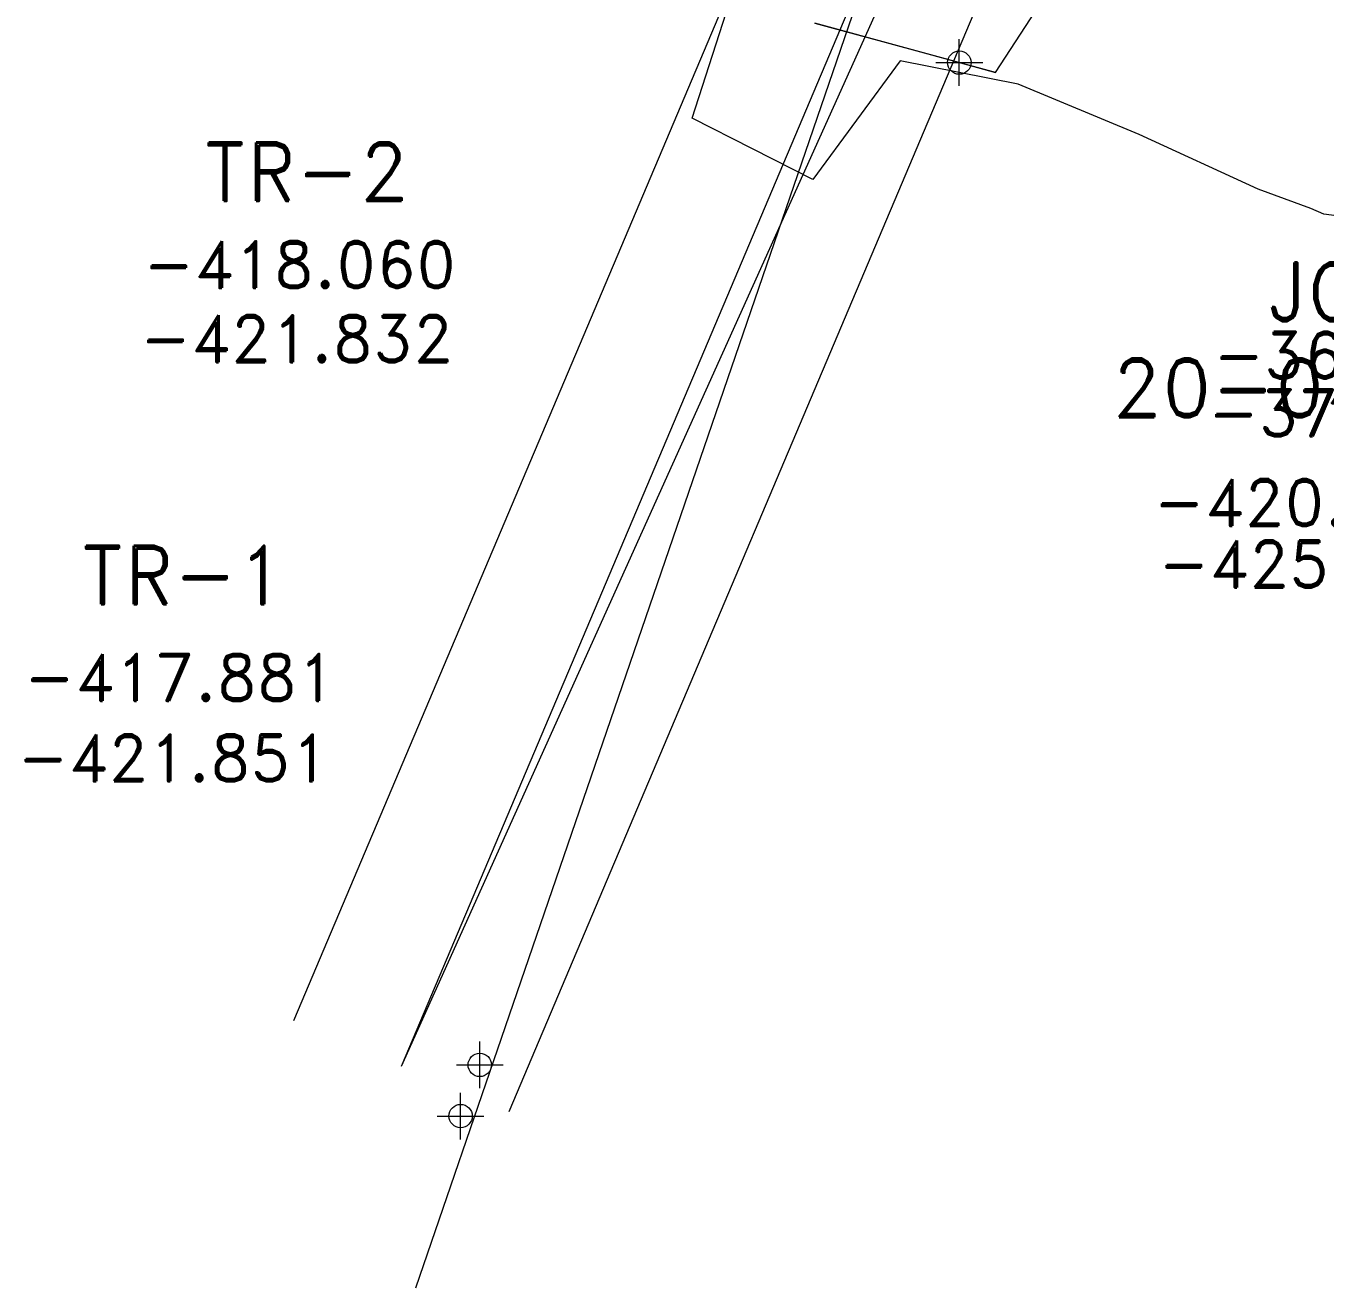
# Model space of a CAD drawing. Extents: x 0 to 99091, y -1812 to 13278.
# Drawn here: x 10364.05 to 10391.83, y 9963.79 to 9990.77 of the extents above; entities that cross this region are included whole.
import ezdxf
from ezdxf.enums import TextEntityAlignment as Align

# ---------------------------------------------------------------- set-up
doc = ezdxf.new("R2010")
doc.units = 0
doc.header["$MEASUREMENT"] = 0
doc.header["$PDMODE"] = 34
doc.header["$PDSIZE"] = 0.5
for name, color, linetype in [('abajo', 7, 'Continuous'), ('arriba', 7, 'Continuous'), ('F-380-8541-NW-FI3', 174, 'Continuous'), ('F-440-8644-FI2', 234, 'Continuous'), ('F-460-8340-EW-SCR', 5, 'Continuous'), ('proy82- 480', 7, 'Continuous'), ('sec', 7, 'Continuous')]:
    doc.layers.add(name, color=color, linetype=linetype)
doc.styles.add('ROMAND', font='ROMAND.SHX')
doc.styles.add('ROMANS', font='ROMANS.SHX', dxfattribs={"width": 2.5})

# ---------------------------------------------------------------- blocks, each defined once
blk = doc.blocks.new('F2')
at = {"lineweight": 0}
blk.add_point((0, 0), dxfattribs=at)
at = {"lineweight": 0, "style": 'ROMAND'}
for tag, height, p in [('NOMBRE', 1.25, (0.201, 6.617)), ('CIELO', 1, (0.136, 4.616)), ('PISO', 1, (0.136, 3.247))]:
    blk.add_attdef(tag, text='', height=height, dxfattribs=at).set_placement(p, align=Align.CENTER)
at = {"lineweight": 0, "style": 'ROMANS', "flags": 1}
for tag, p in [('MINA', (-0.074, -3.255)), ('LOCALIZACION', (-0.074, -4.928)), ('ESTRUCTURA', (-0.074, -6.618)), ('NIVEL', (-0.074, -8.29)), ('OBRA', (-0.074, -10.121)), ('FECHA', (-0.074, -11.793)), ('ATRAS', (-0.074, -13.483)), ('TOPOGRAFO', (2.675, -15.297))]:
    blk.add_attdef(tag, text='', height=1.25, dxfattribs=at).set_placement(p, align=Align.CENTER)

msp = doc.modelspace()

# ---------------------------------------------------------------- linework, layer by layer
at = {"layer": 'abajo', "color": 2, "linetype": 'Continuous', "lineweight": 0}
msp.add_polyline3d([(10384.783, 9989.78, -425.063), (10386.389, 9992.243, -425.474), (10387.233, 9995.33, -425.486), (10387.594, 9998.549, -425.499), (10388.525, 10001.197, -425.51), (10389.561, 10004.231, -425.522), (10390.408, 10005.284, -425.449)], dxfattribs=at)
at = {"layer": 'arriba', "color": 2, "linetype": 'Continuous', "lineweight": 0}
msp.add_polyline3d([(10384.783, 9989.78, -420.563), (10386.389, 9992.243, -420.674), (10387.233, 9995.33, -420.886), (10387.594, 9998.549, -421.099), (10388.525, 10001.197, -421.11), (10389.561, 10004.231, -421.222), (10390.408, 10005.284, -421.649)], dxfattribs=at)
at = {"layer": 'F-460-8340-EW-SCR', "linetype": 'Continuous', "lineweight": 0}
for points in [[(10378.295, 9988.8, -375.776), (10379.172, 9991.526, -375.894), (10376.272, 9993.575, -375.968), (10373.462, 9995.581, -375.843)], [(10378.295, 9988.8, -380.576), (10379.172, 9991.526, -380.494), (10376.272, 9993.575, -380.468), (10373.462, 9995.581, -380.643)], [(10397.537, 9984.554, -374.9), (10395.899, 9986.077, -374.797), (10393.154, 9986.568, -374.893), (10391.806, 9986.748, -375.491), (10391.533, 9986.873, -375.491), (10390.401, 9987.284, -375.489), (10387.857, 9988.453, -375.785), (10385.271, 9989.532, -375.781), (10382.749, 9990.031, -375.777), (10380.881, 9987.488, -375.776), (10378.295, 9988.8, -375.776)], [(10397.537, 9984.554, -380.6), (10395.899, 9986.077, -380.597), (10393.154, 9986.568, -380.693), (10391.806, 9986.748, -380.791), (10391.533, 9986.873, -380.791), (10390.401, 9987.284, -380.789), (10387.857, 9988.453, -380.785), (10385.271, 9989.532, -380.781), (10382.749, 9990.031, -380.677), (10380.881, 9987.488, -380.576), (10378.295, 9988.8, -380.576)]]:
    msp.add_polyline3d(points, dxfattribs=at)
at = {"layer": 'proy82- 480', "color": 1, "linetype": 'Continuous', "lineweight": 0, "elevation": -399.584, "flags": 128}
msp.add_lwpolyline([(10372.49, 10055.37), (10382.79, 10002.26), (10383.34, 9997.603), (10383.07, 9995.265), (10382.43, 9992.998), (10372.07, 9968.527)], dxfattribs=at)
at = {"layer": 'proy82- 480', "color": 3, "linetype": 'Continuous', "lineweight": 0, "elevation": -399.584, "flags": 128}
for points in [[(10388.56, 10010.93), (10372.379, 9963.787)], [(10388.54, 10005.08), (10372.07, 9968.527)]]:
    msp.add_lwpolyline(points, dxfattribs=at)
at = {"layer": 'proy82- 480', "color": 3, "linetype": 'Continuous', "lineweight": 0, "flags": 128}
for points in [[(10379.092, 10008.198), (10380.318, 10001.875), (10380.823, 9997.6), (10380.61, 9995.751), (10380.067, 9993.828), (10369.768, 9969.502)], [(10379.092, 10008.198), (10380.318, 10001.875), (10380.823, 9997.6), (10380.61, 9995.751), (10380.067, 9993.828), (10369.768, 9969.502)], [(10401.847, 10004.378), (10398.629, 10002.974), (10395.99, 10002.265), (10393.265, 10001.974), (10390.519, 10002.102), (10387.829, 10002.675), (10385.268, 10003.653), (10385.041, 10003.783), (10385.262, 10002.645), (10385.857, 9997.606), (10385.53, 9994.779), (10384.793, 9992.168), (10374.372, 9967.552)], [(10401.847, 10004.378), (10398.629, 10002.974), (10395.99, 10002.265), (10393.265, 10001.974), (10390.519, 10002.102), (10387.829, 10002.675), (10385.268, 10003.653), (10385.041, 10003.783), (10385.262, 10002.645), (10385.857, 9997.606), (10385.53, 9994.779), (10384.793, 9992.168), (10374.372, 9967.552)]]:
    msp.add_lwpolyline(points, dxfattribs=at)
at = {"layer": 'sec', "color": 2, "linetype": 'Continuous', "lineweight": 0}
msp.add_polyline3d([(10384.783, 9989.78, -425.063), (10380.924, 9990.834, -425.063), (10380.924, 9990.834, -422.453), (10381.31, 9990.729, -421.13), (10382.371, 9990.439, -420.563), (10383.336, 9990.175, -420.563), (10384.397, 9989.885, -421.13), (10384.783, 9989.78, -422.453), (10384.783, 9989.78, -425.063)], dxfattribs=at)

# ---------------------------------------------------------------- block references
at = {"color": 4, "linetype": 'Continuous', "lineweight": 0, "ltscale": 5}
ref = msp.add_blockref('F2', (10373.344, 9967.464, -418.06), dxfattribs=at)
ref.add_attrib('NOMBRE', 'TR-2', dxfattribs={"lineweight": 0, "height": 1.25, "style": 'ROMAND'}).set_placement((10370.046, 9987.031, -418.06), align=Align.CENTER)
ref.add_attrib('CIELO', '-418.060', dxfattribs={"lineweight": 0, "height": 1, "style": 'ROMAND'}).set_placement((10369.908, 9985.172, -418.06), align=Align.CENTER)
ref.add_attrib('PISO', '-421.832', dxfattribs={"lineweight": 0, "height": 1, "style": 'ROMAND'}).set_placement((10369.839, 9983.588, -418.06), align=Align.CENTER)
ref = msp.add_blockref('F2', (10373.754, 9968.558, -417.881), dxfattribs=at)
ref.add_attrib('NOMBRE', 'TR-1', dxfattribs={"lineweight": 0, "height": 1.25, "style": 'ROMAND'}).set_placement((10367.426, 9978.409, -417.881), align=Align.CENTER)
ref.add_attrib('CIELO', '-417.881', dxfattribs={"lineweight": 0, "height": 1, "style": 'ROMAND'}).set_placement((10367.357, 9976.343, -417.881), align=Align.CENTER)
ref.add_attrib('PISO', '-421.851', dxfattribs={"lineweight": 0, "height": 1, "style": 'ROMAND'}).set_placement((10367.219, 9974.622, -417.881), align=Align.CENTER)
at = {"layer": 'F-380-8541-NW-FI3', "color": 4, "linetype": 'Continuous', "lineweight": 0}
ref = msp.add_blockref('F2', (10384.011, 9989.99, -420.563), dxfattribs=at)
ref.add_attrib('NOMBRE', '20-04-12', dxfattribs={"layer": '0', "lineweight": 0, "height": 1.25, "style": 'ROMAND'}).set_placement((10391.824, 9982.411, -420.563), align=Align.CENTER)
ref.add_attrib('CIELO', '-420.563', dxfattribs={"layer": '0', "lineweight": 0, "height": 1, "style": 'ROMAND'}).set_placement((10391.52, 9980.083, -420.563), align=Align.CENTER)
ref.add_attrib('PISO', '-425.063', dxfattribs={"layer": '0', "lineweight": 0, "height": 1, "style": 'ROMAND'}).set_placement((10391.621, 9978.768, -420.563), align=Align.CENTER)
at = {"layer": 'F-440-8644-FI2', "color": 5, "linetype": 'Continuous', "lineweight": 0}
ref = msp.add_blockref('F2', (10409.758, 9985.594, -367.998), dxfattribs=at)
ref.add_attrib('NOMBRE', 'JC-19', dxfattribs={"layer": '0', "lineweight": 0, "height": 1.25, "style": 'ROMAND'}).set_placement((10393.298, 9984.463, -367.998), align=Align.CENTER)
ref.add_attrib('CIELO', '-367.998', dxfattribs={"layer": '0', "lineweight": 0, "height": 1, "style": 'ROMAND'}).set_placement((10392.794, 9983.232, -367.998), align=Align.CENTER)
ref.add_attrib('PISO', '-372.067', dxfattribs={"layer": '0', "lineweight": 0, "height": 1, "style": 'ROMAND'}).set_placement((10392.682, 9982, -367.998), align=Align.CENTER)

doc.saveas('drawing.dxf')
